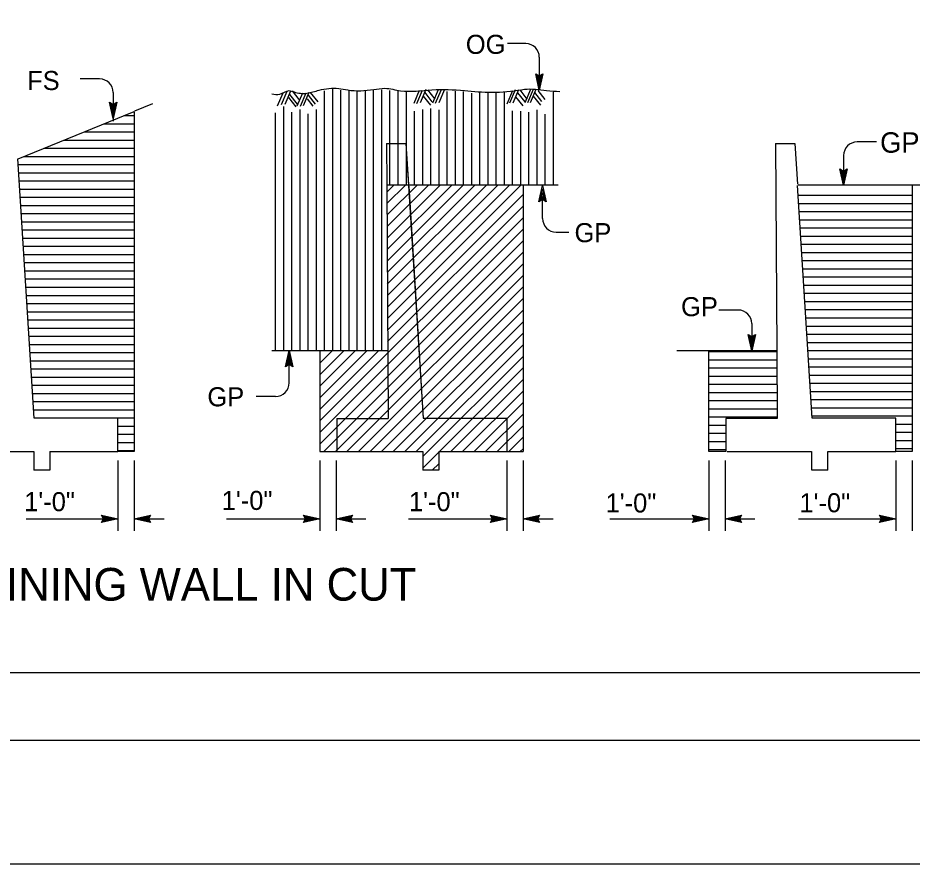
# Model space of a CAD drawing. Extents: x -894 to 866, y -476 to 714.
# Drawn here: x -177.1 to 151.3, y -476.4 to -165.8 of the extents above; entities that cross this region are included whole.
import ezdxf

# ---------------------------------------------------------------- set-up
doc = ezdxf.new("R2010")
doc.units = 0
for name, color, linetype in [('10 Sheet Format', 7, 'Continuous'), ('56 Stage 3 Anno', 7, 'Continuous'), ('57 Undefined', 7, 'Continuous'), ('59 Sndwall Anno', 7, 'Continuous'), ('60 Nongeo Data', 7, 'Continuous')]:
    doc.layers.add(name, color=color, linetype=linetype)

msp = doc.modelspace()

# ---------------------------------------------------------------- linework, layer by layer
at = {"layer": '10 Sheet Format'}
msp.add_line((-438.75, -406.04), (199.07, -406.04), dxfattribs=at)
for points in [[(-894.04, 713.56), (865.96, 713.56), (865.96, -476.44), (-894.04, -476.44)], [(-863.43, 668.96), (836.57, 668.96), (836.57, -431.04), (-863.43, -431.04)], [(-863.43, 668.96), (836.57, 668.96), (836.57, -431.04), (-863.43, -431.04)]]:
    msp.add_lwpolyline(points, close=True, dxfattribs=at)
at = {"layer": '56 Stage 3 Anno'}
for p, q in [((9.4, -175.24), (2.73, -175.25)), ((14.4, -180.24), (14.4, -192.3)), ((14.4, -192.3), (13.07, -186.3)), ((13.07, -186.3), (13.07, -186.3)), ((13.07, -186.3), (14.4, -187.1)), ((14.4, -190.91), (13.43, -186.53)), ((14.4, -189.53), (13.78, -186.71)), ((14.4, -188.15), (14.14, -186.94)), ((14.4, -187.1), (15.74, -186.3)), ((15.74, -186.3), (14.4, -192.3)), ((15.38, -186.51), (14.4, -190.92)), ((15.03, -186.75), (14.4, -189.53)), ((14.68, -186.92), (14.4, -188.15)), ((15.74, -186.3), (15.74, -186.3)), ((-147.04, -188.2), (-154.15, -188.2)), ((-142.04, -193.2), (-142.04, -203.66)), ((14.4, -192.3), (14.4, -192.3)), ((-142.05, -202.73), (-143.38, -196.73)), ((-143.38, -196.73), (-143.38, -196.73)), ((-143.38, -196.73), (-142.05, -197.53)), ((-142.05, -201.34), (-143.02, -196.96)), ((-142.05, -197.53), (-140.71, -196.73)), ((-140.71, -196.73), (-142.05, -202.73)), ((-141.06, -196.94), (-142.04, -201.35)), ((-140.71, -196.73), (-140.71, -196.73)), ((-142.04, -199.96), (-142.67, -197.14)), ((-142.04, -198.58), (-142.31, -197.37)), ((-141.42, -197.18), (-142.04, -199.96)), ((-141.77, -197.35), (-142.04, -198.58)), ((-142.05, -202.73), (-142.05, -202.73)), ((138.24, -211.34), (131.13, -211.34)), ((126.13, -216.34), (126.13, -227.21)), ((126.13, -227.21), (124.8, -221.21)), ((124.8, -221.21), (124.8, -221.21)), ((124.8, -221.21), (126.13, -222.01)), ((126.13, -225.82), (125.16, -221.44)), ((126.13, -224.45), (125.5, -221.62)), ((126.13, -223.06), (125.86, -221.86)), ((126.13, -222.01), (127.47, -221.21)), ((127.47, -221.21), (126.13, -227.21)), ((127.11, -221.43), (126.13, -225.83)), ((126.75, -221.66), (126.13, -224.45)), ((126.41, -221.84), (126.13, -223.06)), ((127.47, -221.21), (127.47, -221.21)), ((14.26, -233.27), (15.6, -227.27)), ((14.62, -233.05), (15.6, -228.65)), ((15.6, -227.27), (15.6, -227.27)), ((15.6, -227.27), (16.93, -233.27)), ((15.6, -228.66), (16.57, -233.03)), ((126.13, -227.21), (126.13, -227.21)), ((15.6, -232.47), (14.26, -233.27)), ((14.98, -232.82), (15.6, -230.03)), ((15.32, -232.64), (15.6, -231.41)), ((15.6, -230.03), (16.22, -232.86)), ((15.6, -231.41), (15.86, -232.62)), ((16.93, -233.27), (15.6, -232.47)), ((15.62, -239.44), (15.62, -232.51)), ((14.26, -233.27), (14.26, -233.27)), ((16.93, -233.27), (16.93, -233.27)), ((20.62, -244.44), (25.23, -244.44)), ((87.44, -273.04), (80.32, -273.04)), ((92.44, -278.04), (92.44, -288.01)), ((92.44, -288.01), (91.11, -282.01)), ((91.11, -282.01), (91.11, -282.01)), ((91.11, -282.01), (92.44, -282.81)), ((92.44, -286.61), (91.47, -282.24)), ((92.44, -282.81), (93.78, -282.01)), ((93.78, -282.01), (92.44, -288.01)), ((93.42, -282.22), (92.44, -286.63)), ((93.78, -282.01), (93.78, -282.01)), ((92.44, -285.24), (91.81, -282.42)), ((92.44, -283.86), (92.17, -282.65)), ((93.06, -282.46), (92.44, -285.24)), ((92.72, -282.63), (92.44, -283.86)), ((-78.79, -293.87), (-77.45, -287.87)), ((-78.79, -293.87), (-77.45, -287.87)), ((-77.45, -299.75), (-77.45, -287.87)), ((-77.45, -287.87), (-77.45, -287.87)), ((-77.45, -287.87), (-76.12, -293.87)), ((-77.45, -287.87), (-77.45, -287.87)), ((-77.45, -287.87), (-76.12, -293.87)), ((92.44, -288.01), (92.44, -288.01)), ((-78.44, -293.66), (-77.45, -289.25)), ((-78.44, -293.66), (-77.45, -289.25)), ((-78.08, -293.42), (-77.46, -290.64)), ((-78.08, -293.42), (-77.46, -290.64)), ((-77.73, -293.25), (-77.46, -292.02)), ((-77.73, -293.25), (-77.46, -292.02)), ((-77.46, -290.64), (-76.83, -293.46)), ((-77.46, -290.64), (-76.83, -293.46)), ((-77.46, -292.02), (-77.19, -293.23)), ((-77.46, -292.02), (-77.19, -293.23)), ((-77.45, -289.27), (-76.48, -293.64)), ((-77.45, -289.27), (-76.48, -293.64)), ((-77.45, -293.07), (-78.79, -293.87)), ((-77.45, -293.07), (-78.79, -293.87)), ((-78.79, -293.87), (-78.79, -293.87)), ((-78.79, -293.87), (-78.79, -293.87)), ((-76.12, -293.87), (-77.45, -293.07)), ((-76.12, -293.87), (-77.45, -293.07)), ((-76.12, -293.87), (-76.12, -293.87)), ((-76.12, -293.87), (-76.12, -293.87)), ((-82.45, -304.75), (-89.57, -304.75)), ((-140.4, -328.29), (-140.4, -354.03)), ((-134.4, -328.29), (-134.4, -354.03)), ((-66.18, -328.29), (-66.18, -354.03)), ((-60.18, -328.29), (-60.18, -354.03)), ((2.44, -328.29), (2.44, -354.03)), ((8.44, -328.29), (8.44, -354.03)), ((76.65, -328.29), (76.66, -354.03)), ((82.65, -328.29), (82.66, -354.03)), ((145.28, -328.3), (145.28, -354.04)), ((151.28, -328.3), (151.28, -354.04)), ((-173.99, -349.66), (-140.4, -349.66)), ((-152.49, -349.66), (-140.4, -349.66)), ((-145.6, -349.66), (-146.4, -348.32)), ((-146.4, -348.32), (-146.4, -348.32)), ((-146.4, -348.32), (-140.4, -349.66)), ((-140.4, -349.66), (-146.4, -350.99)), ((-146.4, -350.99), (-145.6, -349.66)), ((-146.4, -350.99), (-146.4, -350.99)), ((-146.18, -348.67), (-141.78, -349.66)), ((-141.79, -349.66), (-146.16, -350.63)), ((-143.16, -349.66), (-145.99, -350.28)), ((-145.95, -349.03), (-143.16, -349.66)), ((-145.77, -349.38), (-144.54, -349.66)), ((-144.54, -349.66), (-145.75, -349.92)), ((-140.4, -349.66), (-140.4, -349.66)), ((-134.4, -349.66), (-128.4, -348.33)), ((-134.4, -349.66), (-128.4, -348.33)), ((-128.4, -351), (-134.4, -349.66)), ((-134.4, -349.66), (-134.4, -349.66)), ((-128.4, -351), (-134.4, -349.66)), ((-134.4, -349.66), (-134.4, -349.66)), ((-134.4, -349.66), (-123.35, -349.66)), ((-128.61, -350.64), (-133.02, -349.66)), ((-128.61, -350.64), (-133.02, -349.66)), ((-133.01, -349.66), (-128.63, -348.69)), ((-133.01, -349.66), (-128.63, -348.69)), ((-131.63, -349.66), (-128.81, -349.04)), ((-131.63, -349.66), (-128.81, -349.04)), ((-128.85, -350.28), (-131.63, -349.66)), ((-128.85, -350.28), (-131.63, -349.66)), ((-130.25, -349.66), (-129.04, -349.39)), ((-130.25, -349.66), (-129.04, -349.39)), ((-129.02, -349.94), (-130.25, -349.66)), ((-129.02, -349.94), (-130.25, -349.66)), ((-128.4, -348.33), (-129.2, -349.66)), ((-128.4, -348.33), (-129.2, -349.66)), ((-129.2, -349.66), (-128.4, -351)), ((-129.2, -349.66), (-128.4, -351)), ((-128.4, -348.33), (-128.4, -348.33)), ((-128.4, -348.33), (-128.4, -348.33)), ((-128.4, -351), (-128.4, -351)), ((-128.4, -351), (-128.4, -351)), ((-100.52, -349.66), (-66.21, -349.66)), ((-71.41, -349.66), (-72.21, -348.32)), ((-72.21, -348.32), (-72.21, -348.32)), ((-72.21, -348.32), (-66.21, -349.66)), ((-66.21, -349.66), (-72.21, -350.99)), ((-72.21, -350.99), (-71.41, -349.66)), ((-72.21, -350.99), (-72.21, -350.99)), ((-71.99, -348.67), (-67.59, -349.66)), ((-67.6, -349.66), (-71.98, -350.63)), ((-68.97, -349.66), (-71.8, -350.28)), ((-71.76, -349.03), (-68.97, -349.66)), ((-71.59, -349.38), (-70.36, -349.66)), ((-70.36, -349.66), (-71.56, -349.92)), ((-66.21, -349.66), (-66.21, -349.66)), ((-60.16, -349.66), (-54.16, -348.33)), ((-54.16, -351), (-60.16, -349.66)), ((-60.16, -349.66), (-60.16, -349.66)), ((-60.16, -349.66), (-49.34, -349.66)), ((-54.38, -350.64), (-58.78, -349.66)), ((-58.77, -349.66), (-54.4, -348.69)), ((-57.4, -349.66), (-54.57, -349.04)), ((-54.61, -350.28), (-57.4, -349.66)), ((-56.02, -349.66), (-54.81, -349.39)), ((-54.79, -349.94), (-56.02, -349.66)), ((-54.16, -348.33), (-54.96, -349.66)), ((-54.96, -349.66), (-54.16, -351)), ((-54.16, -348.33), (-54.16, -348.33)), ((-54.16, -351), (-54.16, -351)), ((-33.65, -349.66), (2.44, -349.66)), ((-9.65, -349.66), (2.44, -349.66)), ((-9.65, -349.66), (2.44, -349.66)), ((-2.76, -349.66), (-3.56, -348.32)), ((-3.56, -348.32), (-3.56, -348.32)), ((-3.56, -348.32), (2.44, -349.66)), ((2.44, -349.66), (-3.56, -350.99)), ((-3.56, -350.99), (-2.76, -349.66)), ((-3.56, -350.99), (-3.56, -350.99)), ((-3.34, -348.67), (1.06, -349.66)), ((1.05, -349.66), (-3.32, -350.63)), ((-0.32, -349.66), (-3.15, -350.28)), ((-3.11, -349.03), (-0.32, -349.66)), ((-2.93, -349.38), (-1.7, -349.66)), ((-1.7, -349.66), (-2.91, -349.92)), ((2.44, -349.66), (2.44, -349.66)), ((8.44, -349.66), (14.44, -348.33)), ((8.44, -349.66), (14.44, -348.33)), ((14.44, -351), (8.44, -349.66)), ((8.44, -349.66), (8.44, -349.66)), ((14.44, -351), (8.44, -349.66)), ((8.44, -349.66), (8.44, -349.66)), ((8.44, -349.66), (19.49, -349.66)), ((14.22, -350.64), (9.82, -349.66)), ((14.22, -350.64), (9.82, -349.66)), ((9.83, -349.66), (14.21, -348.69)), ((9.83, -349.66), (14.21, -348.69)), ((11.2, -349.66), (14.03, -349.04)), ((11.2, -349.66), (14.03, -349.04)), ((13.99, -350.28), (11.2, -349.66)), ((13.99, -350.28), (11.2, -349.66)), ((12.59, -349.66), (13.79, -349.39)), ((12.59, -349.66), (13.79, -349.39)), ((13.81, -349.94), (12.59, -349.66)), ((13.81, -349.94), (12.59, -349.66)), ((14.44, -348.33), (13.64, -349.66)), ((14.44, -348.33), (13.64, -349.66)), ((13.64, -349.66), (14.44, -351)), ((13.64, -349.66), (14.44, -351)), ((14.44, -348.33), (14.44, -348.33)), ((14.44, -348.33), (14.44, -348.33)), ((14.44, -351), (14.44, -351)), ((14.44, -351), (14.44, -351)), ((40.3, -349.66), (76.63, -349.66)), ((71.43, -349.66), (70.63, -348.32)), ((70.63, -348.32), (70.63, -348.32)), ((70.63, -348.32), (76.63, -349.66)), ((76.63, -349.66), (70.63, -350.99)), ((70.63, -350.99), (71.43, -349.66)), ((70.63, -350.99), (70.63, -350.99)), ((70.84, -348.67), (75.25, -349.66)), ((75.24, -349.66), (70.86, -350.63)), ((73.86, -349.66), (71.04, -350.28)), ((71.08, -349.03), (73.86, -349.66)), ((71.25, -349.38), (72.48, -349.66)), ((72.48, -349.66), (71.27, -349.92)), ((76.63, -349.66), (76.63, -349.66)), ((82.68, -349.66), (88.68, -348.33)), ((88.68, -351), (82.68, -349.66)), ((82.68, -349.66), (82.68, -349.66)), ((82.68, -349.66), (93.5, -349.66)), ((88.46, -350.64), (84.06, -349.66)), ((84.07, -349.66), (88.44, -348.69)), ((85.44, -349.66), (88.26, -349.04)), ((88.23, -350.28), (85.44, -349.66)), ((86.82, -349.66), (88.03, -349.39)), ((88.05, -349.94), (86.82, -349.66)), ((88.68, -348.33), (87.88, -349.66)), ((87.88, -349.66), (88.68, -351)), ((88.68, -348.33), (88.68, -348.33)), ((88.68, -351), (88.68, -351)), ((109.53, -349.67), (145.28, -349.67)), ((133.19, -349.66), (145.28, -349.66)), ((133.19, -349.66), (145.28, -349.66)), ((133.19, -349.66), (145.28, -349.66)), ((140.08, -349.67), (139.28, -348.33)), ((139.28, -348.33), (139.28, -348.33)), ((139.28, -348.33), (145.28, -349.67)), ((145.28, -349.67), (139.28, -351)), ((139.28, -351), (140.08, -349.67)), ((139.28, -351), (139.28, -351)), ((139.5, -348.69), (143.9, -349.67)), ((143.89, -349.67), (139.51, -350.64)), ((142.52, -349.67), (139.69, -350.29)), ((139.73, -349.04), (142.52, -349.67)), ((139.91, -349.39), (141.14, -349.67)), ((141.14, -349.67), (139.93, -349.93)), ((145.28, -349.67), (145.28, -349.67))]:
    msp.add_line(p, q, dxfattribs=at)
for centre, start, end in [((9.4, -180.24), 0.0034, 90.0034), ((-147.04, -193.2), 0.0033, 90.0033), ((131.13, -216.34), 90.0033, 180.0033), ((20.62, -239.44), 180, 270), ((87.44, -278.04), 0.0034, 90.0033), ((-82.45, -299.75), 270.0033, 0.0034)]:
    msp.add_arc(centre, 5, start, end, dxfattribs=at)
at = {"layer": '59 Sndwall Anno'}
for p, q in [((-79.75, -193.37), (-81.83, -198.24)), ((-78.36, -192.82), (-80.44, -197.68)), ((-76.97, -192.68), (-79.05, -197.54)), ((-76.35, -192.61), (-73.9, -195.69)), ((-72.6, -193.37), (-74.68, -198.24)), ((-71.35, -193.44), (-73.43, -198.31)), ((-70.18, -193.23), (-72.25, -198.1)), ((-69.69, -193.23), (-66.98, -196.65)), ((-29.66, -192.4), (-31.73, -197.27)), ((-28.61, -192.47), (-30.69, -197.34)), ((-27.3, -192.12), (-29.37, -196.99)), ((-27.64, -193.23), (-25.01, -196.55)), ((-26.6, -192.26), (-23.97, -195.58)), ((-22.72, -192.26), (-24.79, -197.13)), ((-21.75, -192.4), (-23.82, -197.27)), ((-20.43, -192.12), (-22.5, -196.99)), ((4.55, -192.54), (2.47, -197.41)), ((5.59, -192.26), (3.51, -197.13)), ((6.7, -192.26), (4.62, -197.13)), ((6.42, -193.3), (9.06, -196.62)), ((7.19, -192.26), (9.82, -195.58)), ((11.21, -192.06), (9.13, -196.92)), ((12.18, -192.12), (10.11, -196.99)), ((13.15, -192.12), (11.08, -196.99)), ((12.6, -193.17), (15.23, -196.48)), ((13.85, -192.4), (16.48, -195.72)), ((-77.74, -195.04), (-75.03, -198.44)), ((-77.32, -193.86), (-74.49, -197.42)), ((-70.87, -195.52), (-68.76, -198.18)), ((-70.52, -194.21), (-67.89, -197.52)), ((-28.2, -194.55), (-25.56, -197.87)), ((5.66, -194.76), (8.3, -198.08)), ((12.18, -194.55), (14.82, -197.87))]:
    msp.add_line(p, q, dxfattribs=at)
for points in [[(-64.43, -287.88), (-64.43, -192.56)], [(-61.43, -287.88), (-61.43, -191.94)], [(-58.43, -287.88), (-58.43, -192.31)], [(-55.43, -287.88), (-55.43, -192.44)], [(-52.43, -287.88), (-52.43, -192.56)], [(-49.43, -287.88), (-49.43, -192.31)], [(-46.43, -287.88), (-46.43, -192.31)], [(-43.43, -287.88), (-43.43, -192.19)], [(-40.43, -227.03), (-40.43, -192.44)], [(-37.43, -227.03), (-37.43, -192.68)], [(-34.43, -227.03), (-34.43, -192.56)], [(-19.43, -227.02), (-19.43, -192.81)], [(-16.43, -227.02), (-16.43, -192.68)], [(-13.43, -227.02), (-13.43, -192.81)], [(-10.43, -227.02), (-10.43, -193.43)], [(-7.43, -227.02), (-7.43, -193.18)], [(-4.43, -227.02), (-4.43, -193.31)], [(-1.43, -227.02), (-1.43, -193.06)], [(1.57, -227.02), (1.57, -192.93)], [(19.57, -227.01), (19.57, -193.06)], [(-79.43, -287.88), (-79.43, -198.28)], [(-73.43, -287.88), (-73.43, -199.36)], [(-67.43, -287.88), (-67.43, -199.36)], [(-31.43, -227.03), (-31.43, -200.08)], [(-28.43, -227.02), (-28.43, -199.44)], [(-25.43, -227.02), (-25.43, -199)], [(-22.43, -227.02), (-22.43, -199.54)], [(4.57, -227.01), (4.57, -199.9)], [(7.57, -227.01), (7.57, -200.08)], [(13.57, -227.01), (13.57, -199.54)], [(-138.1, -201.64), (-134.41, -201.64)], [(-82.43, -287.88), (-82.43, -200.62)], [(-76.43, -287.88), (-76.43, -200.44)], [(-70.43, -287.88), (-70.43, -200.98)], [(10.57, -227.01), (10.57, -200.44)], [(16.57, -227.01), (16.57, -201.16)], [(-145.43, -204.64), (-134.41, -204.64)], [(-152.77, -207.64), (-134.41, -207.64)], [(-160.11, -210.64), (-134.4, -210.64)], [(-174.79, -216.64), (-134.4, -216.64)], [(-167.45, -213.64), (-134.4, -213.64)], [(-176.91, -219.64), (-134.4, -219.64)], [(-176.72, -222.64), (-134.4, -222.64)], [(-176.53, -225.64), (-134.4, -225.64)], [(-176.35, -228.64), (-134.4, -228.64)], [(-41.59, -229.75), (-38.86, -227.03)], [(-41.56, -233.97), (-34.62, -227.03)], [(-41.54, -238.19), (-30.37, -227.02)], [(-41.52, -242.41), (-26.13, -227.02)], [(-41.5, -246.63), (-21.89, -227.02)], [(-41.47, -250.85), (-17.64, -227.02)], [(-41.45, -255.07), (-13.4, -227.02)], [(-41.43, -259.3), (-9.15, -227.02)], [(-41.41, -263.52), (-4.91, -227.02)], [(-41.39, -267.74), (-0.67, -227.02)], [(-41.36, -271.96), (3.58, -227.02)], [(-41.34, -276.18), (7.82, -227.01)], [(-176.16, -231.64), (-134.4, -231.64)], [(-41.32, -280.4), (8.44, -230.64)], [(109.47, -230.9), (151.27, -230.9)], [(-175.97, -234.64), (-134.4, -234.64)], [(-41.3, -284.62), (8.44, -234.89)], [(109.66, -233.9), (151.27, -233.9)], [(-175.78, -237.64), (-134.4, -237.64)], [(-66.18, -313.75), (8.44, -239.13)], [(109.85, -236.9), (151.27, -236.9)], [(-175.59, -240.64), (-134.4, -240.64)], [(110.04, -239.9), (151.27, -239.9)], [(110.23, -242.9), (151.27, -242.9)], [(-175.4, -243.64), (-134.4, -243.64)], [(-66.18, -317.99), (8.44, -243.37)], [(110.42, -245.9), (151.27, -245.9)], [(-175.21, -246.64), (-134.4, -246.64)], [(-66.18, -322.23), (8.44, -247.61)], [(110.61, -248.9), (151.28, -248.9)], [(-175.02, -249.64), (-134.4, -249.64)], [(-174.83, -252.64), (-134.4, -252.64)], [(-64.71, -325), (8.44, -251.85)], [(110.8, -251.9), (151.28, -251.9)], [(-174.64, -255.64), (-134.4, -255.64)], [(-60.47, -325), (8.44, -256.1)], [(110.99, -254.9), (151.28, -254.9)], [(-174.45, -258.64), (-134.4, -258.64)], [(111.18, -257.9), (151.28, -257.9)], [(-174.26, -261.64), (-134.4, -261.64)], [(-56.22, -325), (8.44, -260.34)], [(111.37, -260.9), (151.28, -260.9)], [(-174.08, -264.64), (-134.4, -264.64)], [(-51.98, -325), (8.44, -264.58)], [(111.56, -263.9), (151.28, -263.9)], [(-173.89, -267.64), (-134.4, -267.64)], [(-47.74, -325), (8.44, -268.82)], [(111.74, -266.9), (151.28, -266.9)], [(-173.7, -270.64), (-134.4, -270.64)], [(111.93, -269.9), (151.28, -269.9)], [(-173.51, -273.64), (-134.4, -273.64)], [(-43.5, -325), (8.44, -273.07)], [(112.12, -272.9), (151.28, -272.9)], [(-173.32, -276.64), (-134.4, -276.64)], [(-39.25, -325), (8.44, -277.31)], [(112.31, -275.9), (151.28, -275.9)], [(112.5, -278.9), (151.28, -278.9)], [(-173.13, -279.64), (-134.4, -279.64)], [(-35.01, -325), (8.44, -281.55)], [(112.69, -281.9), (151.28, -281.9)], [(-172.94, -282.64), (-134.4, -282.64)], [(-172.75, -285.64), (-134.4, -285.64)], [(112.88, -284.9), (151.28, -284.9)], [(-172.56, -288.64), (-134.4, -288.64)], [(-66.19, -301.02), (-53.04, -287.88)], [(-66.19, -296.78), (-57.28, -287.88)], [(-66.19, -292.54), (-61.53, -287.88)], [(-66.19, -309.51), (-44.56, -287.88)], [(-66.19, -305.26), (-48.8, -287.88)], [(-30.77, -325), (8.44, -285.79)], [(113.07, -287.9), (151.28, -287.9)], [(-172.37, -291.64), (-134.4, -291.64)], [(-28.37, -326.84), (8.44, -290.04)], [(76.65, -291.28), (101.58, -291.28)], [(113.26, -290.9), (151.28, -290.9)], [(-172.18, -294.64), (-134.4, -294.64)], [(-22.28, -325), (8.44, -294.28)], [(76.65, -294.28), (101.59, -294.28)], [(113.45, -293.9), (151.28, -293.9)], [(-171.99, -297.64), (-134.4, -297.64)], [(-18.04, -325), (8.44, -298.52)], [(76.65, -297.28), (101.61, -297.28)], [(113.64, -296.9), (151.28, -296.9)], [(-171.8, -300.64), (-134.4, -300.64)], [(76.65, -300.28), (101.62, -300.28)], [(113.83, -299.9), (151.28, -299.9)], [(-171.61, -303.64), (-134.4, -303.64)], [(-13.8, -325), (8.44, -302.76)], [(76.65, -303.28), (101.64, -303.28)], [(114.02, -302.9), (151.28, -302.9)], [(-171.43, -306.64), (-134.4, -306.64)], [(-9.55, -325), (8.44, -307.01)], [(76.65, -306.28), (101.65, -306.28)], [(114.2, -305.9), (151.28, -305.9)], [(-171.24, -309.64), (-134.4, -309.64)], [(-5.31, -325), (8.44, -311.25)], [(76.65, -309.28), (101.67, -309.28)], [(114.39, -308.9), (151.28, -308.9)], [(114.58, -311.9), (151.28, -311.9)], [(-171.05, -312.64), (-134.4, -312.64)], [(76.65, -312.28), (101.69, -312.28)], [(145.28, -314.9), (151.28, -314.9)], [(-140.4, -315.64), (-134.4, -315.64)], [(-1.07, -325), (8.44, -315.49)], [(76.65, -315.28), (82.91, -315.28)], [(76.65, -318.28), (82.91, -318.28)], [(145.28, -317.9), (151.28, -317.9)], [(-140.4, -318.64), (-134.4, -318.64)], [(-140.4, -321.64), (-134.4, -321.64)], [(3.17, -325), (8.44, -319.73)], [(76.65, -321.28), (82.91, -321.28)], [(145.28, -320.9), (151.28, -320.9)], [(-140.4, -324.64), (-134.4, -324.64), (-134.4, -324.64)], [(7.42, -325), (8.44, -323.97)], [(76.65, -324.28), (82.91, -324.28)], [(145.28, -323.9), (151.28, -323.9), (151.28, -323.9)], [(-28.37, -331.08), (-22.54, -325.26)], [(-24.89, -331.85), (-22.54, -329.5)]]:
    msp.add_lwpolyline(points, dxfattribs=at)
at = {"layer": '60 Nongeo Data'}
for p, q in [((-177, -217.54), (-134.41, -200.13)), ((-134.41, -200.13), (-134.4, -325)), ((-127.68, -197.38), (-134.2, -200.05)), ((-41.68, -211.88), (-34.56, -211.87)), ((-41.68, -211.88), (-34.56, -211.87)), ((-41.68, -211.88), (-41.6, -227.11)), ((-34.56, -211.87), (-28.2, -312.72)), ((-34.56, -211.87), (-33.61, -226.94)), ((101.16, -211.89), (108.27, -211.88)), ((101.16, -211.89), (101.56, -287.89)), ((108.27, -211.88), (109.22, -226.87)), ((-171.04, -312.72), (-177.05, -217.54)), ((-41.6, -227.11), (-41.15, -312.87)), ((-41.43, -227.03), (21.29, -227.03)), ((-33.57, -227.59), (-28.2, -312.72)), ((8.44, -227.03), (8.44, -325)), ((114.64, -312.73), (109.24, -227.28)), ((109.42, -227.11), (160.06, -227.11)), ((151.27, -227.11), (151.28, -325.01)), ((-83.77, -287.87), (-41.15, -287.88)), ((-66.19, -287.87), (-66.18, -324.99)), ((64.94, -287.89), (76.64, -287.89)), ((76.64, -287.89), (101.58, -287.89)), ((76.65, -325), (76.65, -287.88)), ((101.56, -287.96), (101.69, -312.88)), ((-140.4, -312.73), (-171.04, -312.72)), ((-140.4, -325.01), (-140.4, -312.73)), ((-59.97, -312.87), (-41.15, -312.87)), ((-59.97, -312.87), (-41.15, -312.87)), ((-59.93, -312.87), (-59.93, -325)), ((-59.93, -312.87), (-59.93, -325)), ((-28.2, -312.72), (2.44, -312.73)), ((-28.2, -312.72), (2.44, -312.73)), ((2.44, -312.73), (2.44, -325.01)), ((2.44, -312.73), (2.44, -325.01)), ((101.69, -312.88), (82.87, -312.88)), ((82.91, -312.88), (82.91, -325.01)), ((145.28, -312.74), (114.64, -312.73)), ((145.28, -325.01), (145.28, -312.74)), ((-202.51, -325), (-171.21, -325)), ((-171.21, -325), (-171.2, -331.85)), ((-165.38, -325), (-165.38, -331.85)), ((-165.38, -325), (-140.4, -325)), ((-134.4, -325), (-140.59, -325)), ((-134.38, -325), (-134.38, -325)), ((-66.18, -325), (-28.37, -325)), ((-28.37, -325), (-28.37, -331.85)), ((-22.54, -325), (-22.54, -331.85)), ((-22.54, -325), (8.44, -325)), ((8.46, -325), (8.46, -325)), ((82.93, -325), (76.65, -325)), ((83.32, -325), (114.31, -325)), ((114.47, -331.86), (114.47, -325.01)), ((120.3, -331.86), (120.3, -325.01)), ((120.3, -325.01), (145.28, -325.01)), ((151.28, -325.01), (145.28, -325.01)), ((-165.38, -331.85), (-171.2, -331.85)), ((-22.54, -331.85), (-28.37, -331.85)), ((120.3, -331.86), (114.47, -331.86))]:
    msp.add_line(p, q, dxfattribs=at)
msp.add_lwpolyline([(76.65, -288.28), (101.56, -288.28)], dxfattribs=at)
msp.add_spline([(-83.77, -193.65), (-80.9, -193.79), (-77.51, -192.5), (-75.66, -192.99), (-71, -193.44), (-66.45, -192.34), (-59.25, -191.72), (-55.94, -192.24), (-46.39, -192.09), (-42.34, -191.65), (-36.52, -192.54), (-25.01, -192.18), (-13.1, -192.46), (-2.99, -193.11), (7.87, -192.15), (8.92, -191.99), (17.03, -192.46), (21.94, -192.76)], degree=3, dxfattribs=at)

# ---------------------------------------------------------------- texts
at = {"layer": '57 Undefined'}
for s, height, p in [('OG ', 7, (-12.59, -179)), ('FS ', 7, (-173.67, -192.28)), ('GP ', 7.5, (139.53, -215.28)), ('GP ', 7, (27.32, -248.13)), ('GP ', 7, (66.44, -275.3)), ('GP ', 7, (-107.48, -308.38)), ('1\'-0"', 7, (-174.75, -346.89)), ('1\'-0"', 7, (-102.22, -346.42)), ('1\'-0"', 7, (-33.48, -346.89)), ('1\'-0"', 7, (38.73, -347.36)), ('1\'-0"', 7, (109.91, -347.28)), ('RETAINING WALL IN CUT', 12, (-224.2, -379.72))]:
    msp.add_text(s, height=height, dxfattribs=at).set_placement(p)

doc.saveas('drawing.dxf')
